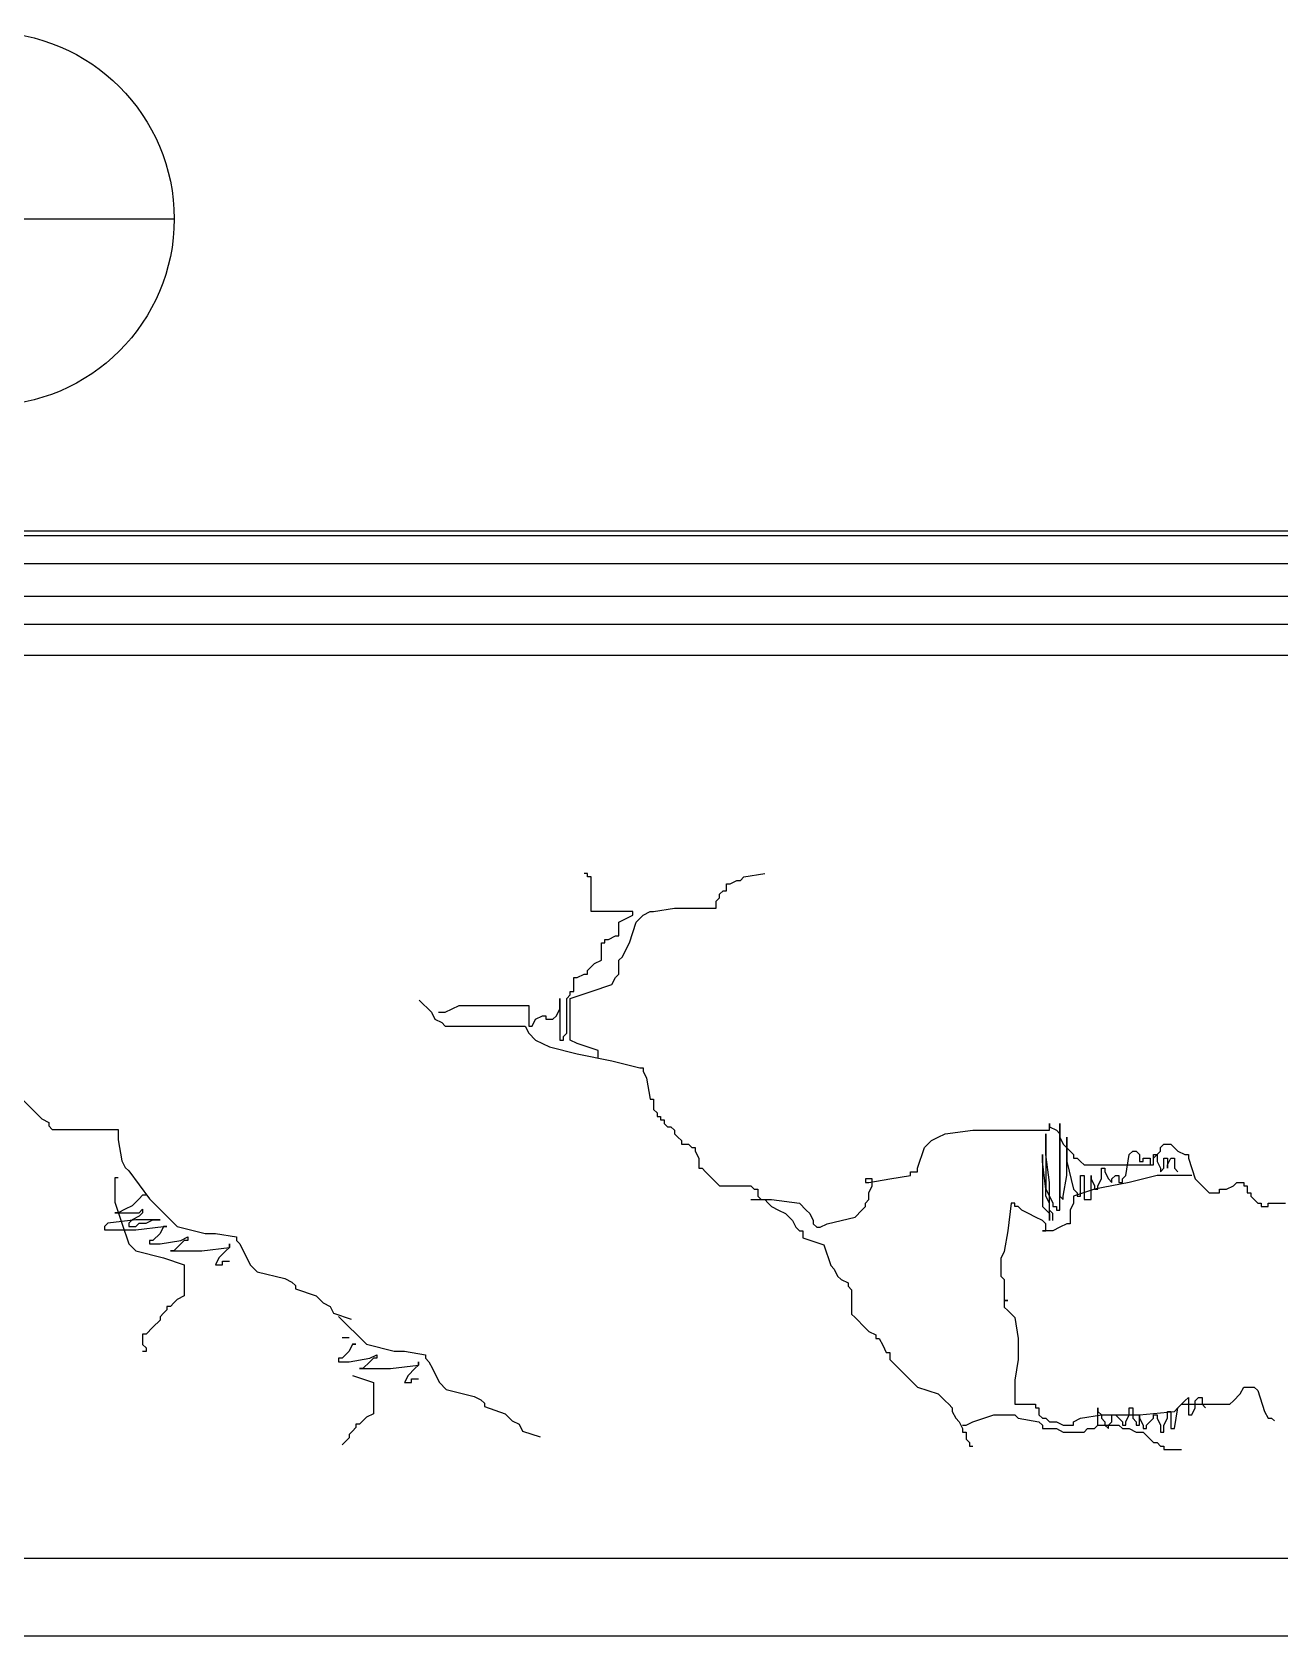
# Model space of a CAD drawing. Extents: x 849 to 8719, y 3360 to 6483.
# Drawn here: x 4937 to 5738, y 4904 to 5934 of the extents above; entities that cross this region are included whole.
import ezdxf

# ---------------------------------------------------------------- set-up
doc = ezdxf.new("R2010")
doc.units = 0
doc.header["$MEASUREMENT"] = 0
for name, color, linetype in [('4', 4, 'CONTINUOUS'), ('7', 7, 'CONTINUOUS'), ('BH', 3, 'CONTINUOUS'), ('TEXT', 3, 'CONTINUOUS')]:
    doc.layers.add(name, color=color, linetype=linetype)

msp = doc.modelspace()

# ---------------------------------------------------------------- linework, layer by layer
at = {"layer": '4'}
for p, q in [((4236, 5613.9), (6836, 5613.9)), ((4236, 5610.9), (6836, 5610.9)), ((4236, 5553.9), (6836, 5553.9)), ((4226, 5533.9), (6486, 5533.9)), ((4226, 4953.9), (6486, 4953.9)), ((3696, 4903.9), (6836, 4903.9))]:
    msp.add_line(p, q, dxfattribs=at)
at = {"layer": '7'}
for p, q in [((4236, 5592.9), (6836, 5592.9)), ((4254, 5571.9), (6836, 5571.9))]:
    msp.add_line(p, q, dxfattribs=at)
at = {"layer": 'BH', "color": 3}
for p, q in [((5293.6, 5393.7), (5291.4, 5393.7)), ((5293.6, 5391.5), (5293.6, 5393.7)), ((5295.8, 5391.5), (5293.6, 5391.5)), ((5295.8, 5369.2), (5295.8, 5391.5)), ((5385.1, 5387), (5389.5, 5389.3)), ((5389.5, 5389.3), (5391.8, 5389.3)), ((5391.8, 5389.3), (5394, 5391.5)), ((5394, 5391.5), (5407.4, 5393.7)), ((5376.1, 5375.9), (5378.4, 5378.1)), ((5378.4, 5380.4), (5380.6, 5382.6)), ((5378.4, 5378.1), (5378.4, 5380.4)), ((5380.6, 5382.6), (5382.8, 5382.6)), ((5382.8, 5387), (5385.1, 5387)), ((5382.8, 5382.6), (5382.8, 5387)), ((5322.6, 5369.2), (5295.8, 5369.2)), ((5322.6, 5367), (5322.6, 5369.2)), ((5329.3, 5367), (5333.7, 5369.2)), ((5333.7, 5369.2), (5336, 5369.2)), ((5336, 5369.2), (5349.4, 5371.4)), ((5349.4, 5371.4), (5376.1, 5371.4)), ((5376.1, 5371.4), (5376.1, 5375.9)), ((5313.7, 5362.5), (5322.6, 5367)), ((5313.7, 5353.6), (5313.7, 5362.5)), ((5320.4, 5349.1), (5324.8, 5362.5)), ((5324.8, 5362.5), (5329.3, 5367)), ((5302.5, 5349.1), (5304.7, 5349.1)), ((5302.5, 5338), (5302.5, 5349.1)), ((5304.7, 5351.4), (5307, 5351.4)), ((5304.7, 5349.1), (5304.7, 5351.4)), ((5307, 5351.4), (5311.4, 5353.6)), ((5311.4, 5353.6), (5313.7, 5353.6)), ((5318.1, 5344.7), (5320.4, 5349.1)), ((5298, 5335.8), (5302.5, 5338)), ((5313.7, 5338), (5315.9, 5340.2)), ((5313.7, 5329.1), (5313.7, 5338)), ((5315.9, 5340.2), (5318.1, 5344.7)), ((5284.7, 5326.9), (5286.9, 5326.9)), ((5284.7, 5317.9), (5284.7, 5326.9)), ((5286.9, 5326.9), (5291.4, 5329.1)), ((5291.4, 5329.1), (5293.6, 5329.1)), ((5293.6, 5331.3), (5298, 5335.8)), ((5293.6, 5329.1), (5293.6, 5331.3)), ((5309.2, 5322.4), (5311.4, 5326.9)), ((5311.4, 5326.9), (5313.7, 5329.1)), ((5282.4, 5317.9), (5284.7, 5317.9)), ((5282.4, 5315.7), (5282.4, 5317.9)), ((5282.4, 5313.5), (5295.8, 5317.9)), ((5295.8, 5317.9), (5309.2, 5322.4)), ((5185.3, 5312.4), (5193.2, 5304.6)), ((5202.1, 5304.6), (5206.6, 5306.8)), ((5206.6, 5306.8), (5211, 5309)), ((5211, 5309), (5255.7, 5309)), ((5255.7, 5309), (5255.7, 5295.6)), ((5273.5, 5302.3), (5275.7, 5306.8)), ((5275.7, 5313.5), (5275.7, 5286.7)), ((5275.7, 5306.8), (5275.7, 5313.5)), ((5280.2, 5313.5), (5282.4, 5315.7)), ((5280.2, 5291.2), (5280.2, 5313.5)), ((5282.4, 5286.7), (5282.4, 5313.5)), ((5193.2, 5304.6), (5195.4, 5300.1)), ((5195.4, 5300.1), (5199.9, 5297.9)), ((5197.7, 5304.6), (5202.1, 5304.6)), ((5199.9, 5297.9), (5202.1, 5295.6)), ((5202.1, 5295.6), (5253.4, 5295.6)), ((5253.4, 5295.6), (5255.7, 5291.2)), ((5255.7, 5295.6), (5257.9, 5295.6)), ((5257.9, 5295.6), (5260.1, 5300.1)), ((5260.1, 5300.1), (5264.6, 5302.3)), ((5264.6, 5302.3), (5266.8, 5302.3)), ((5266.8, 5302.3), (5266.8, 5300.1)), ((5266.8, 5300.1), (5271.3, 5300.1)), ((5271.3, 5300.1), (5273.5, 5302.3)), ((5255.7, 5291.2), (5260.1, 5286.7)), ((5260.1, 5286.7), (5264.6, 5284.5)), ((5275.7, 5286.7), (5278, 5286.7)), ((5278, 5289), (5280.2, 5291.2)), ((5278, 5286.7), (5278, 5289)), ((5286.9, 5284.5), (5282.4, 5286.7)), ((5264.6, 5284.5), (5269, 5282.3)), ((5269, 5282.3), (5286.9, 5277.8)), ((5300.3, 5280), (5286.9, 5284.5)), ((5286.9, 5277.8), (5309.2, 5273.4)), ((5300.3, 5275.6), (5300.3, 5280)), ((5309.2, 5273.4), (5327.1, 5268.9)), ((5327.1, 5268.9), (5329.3, 5268.9)), ((5329.3, 5268.9), (5329.3, 5266.7)), ((5329.3, 5266.7), (5331.5, 5262.2)), ((5331.5, 5262.2), (5333.7, 5248.8)), ((4929.5, 5249.4), (4942.9, 5236)), ((5333.7, 5248.8), (5336, 5248.8)), ((5336, 5248.8), (5336, 5242.1)), ((4942.9, 5236), (4947.4, 5233.8)), ((5336, 5242.1), (5338.2, 5239.9)), ((5338.2, 5239.9), (5338.2, 5237.7)), ((5338.2, 5237.7), (5340.4, 5237.7)), ((5340.4, 5237.7), (5340.4, 5235.5)), ((5340.4, 5235.5), (5342.7, 5235.5)), ((5342.7, 5235.5), (5342.7, 5233.2)), ((4947.4, 5233.8), (4947.4, 5231.5)), ((4947.4, 5231.5), (4949.6, 5229.3)), ((4949.6, 5229.3), (4992, 5229.3)), ((4992, 5229.3), (4992, 5222.6)), ((5342.7, 5233.2), (5344.9, 5231)), ((5344.9, 5231), (5347.1, 5231)), ((5347.1, 5231), (5349.4, 5228.8)), ((5349.4, 5228.8), (5349.4, 5226.5)), ((5349.4, 5226.5), (5351.6, 5224.3)), ((5351.6, 5224.3), (5353.8, 5222.1)), ((5514.5, 5222.1), (5518.9, 5224.3)), ((5518.9, 5224.3), (5523.4, 5226.5)), ((5523.4, 5226.5), (5541.2, 5228.8)), ((5541.2, 5228.8), (5590.3, 5228.8)), ((5588.1, 5226.5), (5588.1, 5190.9)), ((5588.1, 5213.2), (5588.1, 5226.5)), ((5590.3, 5233.2), (5590.3, 5231)), ((5590.3, 5228.8), (5590.3, 5233.2)), ((5590.3, 5231), (5594.8, 5228.8)), ((5594.8, 5228.8), (5597, 5226.5)), ((5597, 5233.2), (5597, 5186.4)), ((5597, 5177.5), (5597, 5233.2)), ((5597, 5226.5), (5597, 5224.3)), ((5597, 5224.3), (5599.2, 5219.9)), ((5601.5, 5224.3), (5601.5, 5208.7)), ((5601.5, 5199.8), (5601.5, 5224.3)), ((4992, 5222.6), (4994.2, 5209.2)), ((5353.8, 5222.1), (5353.8, 5219.9)), ((5353.8, 5219.9), (5358.3, 5219.9)), ((5358.3, 5219.9), (5360.5, 5217.6)), ((5360.5, 5217.6), (5362.7, 5217.6)), ((5362.7, 5217.6), (5362.7, 5215.4)), ((5362.7, 5215.4), (5365, 5210.9)), ((5505.5, 5204.3), (5510, 5217.6)), ((5510, 5217.6), (5514.5, 5222.1)), ((5599.2, 5219.9), (5603.7, 5215.4)), ((5603.7, 5215.4), (5605.9, 5213.2)), ((5641.6, 5213.2), (5643.9, 5215.4)), ((5643.9, 5215.4), (5646.1, 5215.4)), ((5646.1, 5215.4), (5648.3, 5213.2)), ((5657.2, 5210.9), (5661.7, 5215.4)), ((5661.7, 5217.6), (5663.9, 5219.9)), ((5661.7, 5215.4), (5661.7, 5217.6)), ((5663.9, 5219.9), (5668.4, 5219.9)), ((5668.4, 5219.9), (5672.9, 5215.4)), ((5672.9, 5215.4), (5677.3, 5213.2)), ((4994.2, 5209.2), (4996.5, 5204.8)), ((4996.5, 5204.8), (4998.7, 5202.6)), ((5365, 5210.9), (5365, 5204.3)), ((5365, 5204.3), (5367.2, 5204.3)), ((5367.2, 5204.3), (5369.4, 5202)), ((5505.5, 5202), (5505.5, 5204.3)), ((5585.8, 5208.7), (5585.8, 5213.2)), ((5585.8, 5213.2), (5585.8, 5179.7)), ((5588.1, 5190.9), (5585.8, 5208.7)), ((5590.3, 5195.3), (5588.1, 5213.2)), ((5601.5, 5208.7), (5605.9, 5190.9)), ((5605.9, 5213.2), (5605.9, 5210.9)), ((5605.9, 5210.9), (5608.2, 5210.9)), ((5608.2, 5210.9), (5610.4, 5208.7)), ((5610.4, 5208.7), (5612.6, 5206.5)), ((5612.6, 5206.5), (5657.2, 5206.5)), ((5623.8, 5204.3), (5626, 5204.3)), ((5623.8, 5197.6), (5623.8, 5204.3)), ((5626, 5204.3), (5626, 5202)), ((5639.4, 5199.8), (5641.6, 5213.2)), ((5648.3, 5213.2), (5648.3, 5208.7)), ((5648.3, 5208.7), (5650.5, 5208.7)), ((5650.5, 5210.9), (5655, 5210.9)), ((5650.5, 5208.7), (5650.5, 5210.9)), ((5655, 5210.9), (5655, 5206.5)), ((5655, 5206.5), (5657.2, 5206.5)), ((5657.2, 5213.2), (5659.5, 5213.2)), ((5657.2, 5206.5), (5657.2, 5213.2)), ((5657.2, 5206.5), (5657.2, 5210.9)), ((5659.5, 5213.2), (5659.5, 5208.7)), ((5659.5, 5208.7), (5661.7, 5204.3)), ((5661.7, 5202), (5663.9, 5204.3)), ((5661.7, 5204.3), (5661.7, 5202)), ((5663.9, 5210.9), (5666.2, 5210.9)), ((5663.9, 5204.3), (5663.9, 5210.9)), ((5666.2, 5206.5), (5668.4, 5210.9)), ((5666.2, 5210.9), (5666.2, 5204.3)), ((5666.2, 5204.3), (5666.2, 5206.5)), ((5668.4, 5210.9), (5670.6, 5210.9)), ((5670.6, 5210.9), (5670.6, 5204.3)), ((5670.6, 5204.3), (5672.9, 5202)), ((5677.3, 5213.2), (5679.6, 5213.2)), ((5679.6, 5213.2), (5679.6, 5210.9)), ((5679.6, 5210.9), (5684, 5197.6)), ((4992, 5198.1), (4989.8, 5198.1)), ((4989.8, 5198.1), (4989.8, 5182.5)), ((4998.7, 5202.6), (5012.1, 5184.7)), ((5369.4, 5202), (5373.9, 5197.6)), ((5373.9, 5197.6), (5378.4, 5193.1)), ((5378.4, 5193.1), (5398.4, 5193.1)), ((5398.4, 5193.1), (5400.7, 5190.9)), ((5472.1, 5197.6), (5472.1, 5195.3)), ((5476.5, 5197.6), (5472.1, 5197.6)), ((5472.1, 5195.3), (5474.3, 5195.3)), ((5474.3, 5195.3), (5487.7, 5197.6)), ((5474.3, 5188.6), (5476.5, 5193.1)), ((5476.5, 5193.1), (5476.5, 5197.6)), ((5487.7, 5197.6), (5501.1, 5199.8)), ((5501.1, 5202), (5505.5, 5202)), ((5501.1, 5199.8), (5501.1, 5202)), ((5590.3, 5170.8), (5590.3, 5195.3)), ((5599.2, 5186.4), (5601.5, 5199.8)), ((5610.4, 5199.8), (5612.6, 5199.8)), ((5610.4, 5186.4), (5610.4, 5199.8)), ((5612.6, 5199.8), (5612.6, 5184.2)), ((5617.1, 5199.8), (5617.1, 5197.6)), ((5617.1, 5184.2), (5617.1, 5199.8)), ((5617.1, 5197.6), (5619.3, 5193.1)), ((5641.6, 5195.3), (5619.3, 5190.9)), ((5619.3, 5193.1), (5619.3, 5190.9)), ((5621.5, 5193.1), (5623.8, 5197.6)), ((5621.5, 5190.9), (5621.5, 5193.1)), ((5626, 5202), (5628.2, 5197.6)), ((5628.2, 5197.6), (5630.5, 5195.3)), ((5630.5, 5197.6), (5632.7, 5199.8)), ((5630.5, 5195.3), (5630.5, 5197.6)), ((5632.7, 5199.8), (5634.9, 5199.8)), ((5634.9, 5199.8), (5634.9, 5195.3)), ((5634.9, 5195.3), (5637.2, 5195.3)), ((5637.2, 5197.6), (5639.4, 5199.8)), ((5637.2, 5195.3), (5637.2, 5197.6)), ((5659.5, 5199.8), (5641.6, 5195.3)), ((5681.8, 5199.8), (5659.5, 5199.8)), ((5684, 5197.6), (5690.7, 5190.9)), ((5704.1, 5190.9), (5708.6, 5193.1)), ((5708.6, 5193.1), (5710.8, 5195.3)), ((5710.8, 5195.3), (5715.2, 5195.3)), ((5715.2, 5195.3), (5715.2, 5193.1)), ((5715.2, 5193.1), (5717.5, 5193.1)), ((5717.5, 5193.1), (5717.5, 5188.6)), ((4989.8, 5182.5), (4994.2, 5169.1)), ((5005.4, 5184.7), (5000.9, 5180.3)), ((5007.6, 5187), (5005.4, 5184.7)), ((5009.9, 5187), (5007.6, 5187)), ((5012.1, 5184.7), (5029.9, 5166.9)), ((5398.4, 5184.2), (5411.8, 5184.2)), ((5400.7, 5190.9), (5402.9, 5190.9)), ((5402.9, 5190.9), (5402.9, 5186.4)), ((5402.9, 5186.4), (5405.1, 5184.2)), ((5405.1, 5184.2), (5407.4, 5184.2)), ((5407.4, 5184.2), (5409.6, 5182)), ((5411.8, 5184.2), (5429.7, 5182)), ((5472.1, 5182), (5474.3, 5184.2)), ((5474.3, 5184.2), (5474.3, 5188.6)), ((5588.1, 5190.9), (5590.3, 5186.4)), ((5588.1, 5186.4), (5588.1, 5190.9)), ((5590.3, 5182), (5588.1, 5186.4)), ((5590.3, 5186.4), (5592.5, 5182)), ((5597, 5186.4), (5599.2, 5184.2)), ((5599.2, 5184.2), (5599.2, 5186.4)), ((5605.9, 5190.9), (5608.2, 5188.6)), ((5619.3, 5190.9), (5605.9, 5186.4)), ((5605.9, 5186.4), (5605.9, 5182)), ((5608.2, 5188.6), (5608.2, 5186.4)), ((5608.2, 5186.4), (5610.4, 5186.4)), ((5612.6, 5184.2), (5617.1, 5184.2)), ((5619.3, 5190.9), (5621.5, 5190.9)), ((5690.7, 5190.9), (5692.9, 5188.6)), ((5692.9, 5188.6), (5699.6, 5188.6)), ((5699.6, 5188.6), (5699.6, 5190.9)), ((5699.6, 5190.9), (5704.1, 5190.9)), ((5717.5, 5188.6), (5719.7, 5188.6)), ((5719.7, 5188.6), (5719.7, 5186.4)), ((5719.7, 5186.4), (5724.2, 5182)), ((4989.8, 5175.8), (5005.4, 5175.8)), ((4992, 5175.8), (4989.8, 5175.8)), ((4996.5, 5178), (4992, 5175.8)), ((5000.9, 5180.3), (4996.5, 5178)), ((5005.4, 5173.6), (5000.9, 5171.3)), ((5005.4, 5175.8), (5007.6, 5178)), ((5007.6, 5175.8), (5005.4, 5173.6)), ((5007.6, 5178), (5007.6, 5175.8)), ((5409.6, 5182), (5411.8, 5179.7)), ((5411.8, 5179.7), (5416.3, 5177.5)), ((5416.3, 5177.5), (5420.8, 5175.3)), ((5420.8, 5175.3), (5425.2, 5170.8)), ((5429.7, 5182), (5434.1, 5177.5)), ((5434.1, 5177.5), (5436.4, 5175.3)), ((5436.4, 5175.3), (5438.6, 5170.8)), ((5447.5, 5168.6), (5465.4, 5173)), ((5465.4, 5173), (5469.8, 5177.5)), ((5469.8, 5177.5), (5472.1, 5179.7)), ((5472.1, 5179.7), (5472.1, 5182)), ((5565.8, 5182), (5563.5, 5164.1)), ((5568, 5182), (5565.8, 5182)), ((5568, 5179.7), (5568, 5182)), ((5570.2, 5179.7), (5568, 5179.7)), ((5572.5, 5177.5), (5570.2, 5179.7)), ((5576.9, 5175.3), (5572.5, 5177.5)), ((5581.4, 5173), (5576.9, 5175.3)), ((5585.8, 5170.8), (5581.4, 5173)), ((5585.8, 5179.7), (5590.3, 5175.3)), ((5590.3, 5177.5), (5590.3, 5182)), ((5592.5, 5175.3), (5590.3, 5177.5)), ((5590.3, 5175.3), (5590.3, 5170.8)), ((5592.5, 5182), (5592.5, 5179.7)), ((5592.5, 5179.7), (5594.8, 5179.7)), ((5592.5, 5170.8), (5592.5, 5175.3)), ((5594.8, 5179.7), (5594.8, 5177.5)), ((5594.8, 5177.5), (5597, 5177.5)), ((5605.9, 5182), (5603.7, 5177.5)), ((5603.7, 5177.5), (5603.7, 5168.6)), ((5724.2, 5182), (5726.4, 5182)), ((5726.4, 5182), (5726.4, 5179.7)), ((5726.4, 5179.7), (5730.9, 5179.7)), ((5730.9, 5179.7), (5730.9, 5182)), ((5730.9, 5182), (5742, 5182)), ((4985.3, 5169.1), (4983.1, 5166.9)), ((4983.1, 5166.9), (4983.1, 5164.7)), ((4983.1, 5164.7), (5003.2, 5164.7)), ((5003.2, 5171.3), (4985.3, 5169.1)), ((4994.2, 5169.1), (4998.7, 5155.7)), ((5000.9, 5171.3), (4998.7, 5169.1)), ((4998.7, 5169.1), (4998.7, 5166.9)), ((4998.7, 5166.9), (5003.2, 5166.9)), ((5018.8, 5171.3), (5003.2, 5171.3)), ((5003.2, 5166.9), (5005.4, 5169.1)), ((5003.2, 5164.7), (5021, 5166.9)), ((5005.4, 5169.1), (5009.9, 5169.1)), ((5009.9, 5169.1), (5014.3, 5171.3)), ((5014.3, 5171.3), (5018.8, 5171.3)), ((5018.8, 5162.4), (5014.3, 5158)), ((5021, 5166.9), (5018.8, 5162.4)), ((5023.2, 5166.9), (5021, 5166.9)), ((5021, 5166.9), (5023.2, 5166.9)), ((5029.9, 5166.9), (5047.8, 5162.4)), ((5047.8, 5162.4), (5054.5, 5162.4)), ((5054.5, 5162.4), (5067.9, 5160.2)), ((5425.2, 5170.8), (5427.4, 5166.4)), ((5427.4, 5166.4), (5429.7, 5164.1)), ((5429.7, 5164.1), (5431.9, 5164.1)), ((5431.9, 5164.1), (5431.9, 5159.7)), ((5438.6, 5170.8), (5438.6, 5168.6)), ((5438.6, 5168.6), (5440.8, 5166.4)), ((5440.8, 5166.4), (5443.1, 5166.4)), ((5443.1, 5166.4), (5447.5, 5168.6)), ((5563.5, 5164.1), (5561.3, 5150.8)), ((5588.1, 5168.6), (5585.8, 5170.8)), ((5585.8, 5164.1), (5588.1, 5164.1)), ((5592.5, 5164.1), (5585.8, 5164.1)), ((5588.1, 5164.1), (5588.1, 5168.6)), ((5597, 5166.4), (5592.5, 5164.1)), ((5601.5, 5168.6), (5597, 5166.4)), ((5603.7, 5168.6), (5601.5, 5168.6)), ((4998.7, 5155.7), (5003.2, 5151.3)), ((5012.1, 5158), (5012.1, 5155.7)), ((5014.3, 5158), (5012.1, 5158)), ((5012.1, 5155.7), (5018.8, 5155.7)), ((5018.8, 5155.7), (5032.2, 5158)), ((5032.2, 5155.7), (5027.7, 5151.3)), ((5032.2, 5158), (5036.6, 5160.2)), ((5034.4, 5158), (5032.2, 5155.7)), ((5036.6, 5158), (5034.4, 5158)), ((5036.6, 5160.2), (5036.6, 5158)), ((5045.6, 5151.3), (5063.4, 5153.5)), ((5063.4, 5153.5), (5061.2, 5151.3)), ((5063.4, 5155.7), (5063.4, 5153.5)), ((5063.4, 5153.5), (5063.4, 5155.7)), ((5067.9, 5160.2), (5067.9, 5158)), ((5067.9, 5158), (5070.1, 5155.7)), ((5070.1, 5155.7), (5072.3, 5151.3)), ((5431.9, 5159.7), (5445.3, 5155.2)), ((5445.3, 5155.2), (5449.8, 5141.8)), ((5003.2, 5151.3), (5021, 5146.8)), ((5021, 5146.8), (5034.4, 5142.4)), ((5025.5, 5151.3), (5045.6, 5151.3)), ((5027.7, 5151.3), (5025.5, 5151.3)), ((5034.4, 5142.4), (5034.4, 5122.3)), ((5056.7, 5146.8), (5054.5, 5142.4)), ((5054.5, 5142.4), (5058.9, 5142.4)), ((5061.2, 5151.3), (5056.7, 5146.8)), ((5058.9, 5144.6), (5063.4, 5144.6)), ((5058.9, 5142.4), (5058.9, 5144.6)), ((5072.3, 5151.3), (5074.6, 5146.8)), ((5074.6, 5146.8), (5076.8, 5142.4)), ((5076.8, 5142.4), (5081.3, 5137.9)), ((5449.8, 5141.8), (5452, 5139.6)), ((5561.3, 5150.8), (5559.1, 5146.3)), ((5559.1, 5146.3), (5559.1, 5135.1)), ((5081.3, 5137.9), (5099.1, 5133.5)), ((5099.1, 5133.5), (5103.6, 5131.2)), ((5103.6, 5131.2), (5105.8, 5129)), ((5452, 5139.6), (5454.2, 5135.1)), ((5454.2, 5135.1), (5456.4, 5132.9)), ((5456.4, 5132.9), (5460.9, 5130.7)), ((5559.1, 5135.1), (5561.3, 5132.9)), ((5561.3, 5132.9), (5561.3, 5119.5)), ((5034.4, 5122.3), (5029.9, 5120.1)), ((5105.8, 5129), (5105.8, 5126.8)), ((5105.8, 5126.8), (5119.2, 5122.3)), ((5119.2, 5122.3), (5123.6, 5117.8)), ((5460.9, 5130.7), (5460.9, 5128.5)), ((5460.9, 5128.5), (5463.1, 5126.2)), ((5463.1, 5126.2), (5463.1, 5110.6)), ((5021, 5111.2), (5018.8, 5108.9)), ((5023.2, 5113.4), (5021, 5111.2)), ((5023.2, 5115.6), (5023.2, 5113.4)), ((5025.5, 5115.6), (5023.2, 5115.6)), ((5027.7, 5117.8), (5025.5, 5115.6)), ((5029.9, 5120.1), (5027.7, 5117.8)), ((5123.6, 5117.8), (5128.1, 5115.6)), ((5128.1, 5115.6), (5130.3, 5111.2)), ((5130.3, 5111.2), (5141.7, 5107.4)), ((5463.1, 5110.6), (5465.4, 5108.4)), ((5561.3, 5119.5), (5561.3, 5115.1)), ((5563.5, 5119.5), (5561.3, 5119.5)), ((5561.3, 5119.5), (5563.5, 5119.5)), ((5561.3, 5115.1), (5563.5, 5112.9)), ((5563.5, 5112.9), (5568, 5108.4)), ((5014.3, 5102.2), (5009.9, 5097.8)), ((5018.8, 5106.7), (5014.3, 5102.2)), ((5018.8, 5108.9), (5018.8, 5106.7)), ((5133.6, 5109.1), (5151.4, 5091.3)), ((5465.4, 5108.4), (5472.1, 5101.7)), ((5472.1, 5101.7), (5474.3, 5099.5)), ((5568, 5108.4), (5570.2, 5095)), ((5007.6, 5097.8), (5007.6, 5091.1)), ((5009.9, 5097.8), (5007.6, 5097.8)), ((5007.6, 5091.1), (5009.9, 5088.9)), ((5135.8, 5095.7), (5140.3, 5095.7)), ((5142.5, 5091.3), (5140.3, 5086.8)), ((5144.7, 5091.3), (5142.5, 5091.3)), ((5142.5, 5091.3), (5144.7, 5091.3)), ((5151.4, 5091.3), (5169.3, 5086.8)), ((5474.3, 5099.5), (5478.8, 5097.3)), ((5478.8, 5097.3), (5478.8, 5095)), ((5478.8, 5095), (5481, 5095)), ((5481, 5095), (5483.2, 5090.6)), ((5483.2, 5090.6), (5485.5, 5086.1)), ((5570.2, 5095), (5570.2, 5081.6)), ((5009.9, 5086.6), (5007.6, 5086.6)), ((5009.9, 5088.9), (5009.9, 5086.6)), ((5133.6, 5082.4), (5133.6, 5080.1)), ((5135.8, 5082.4), (5133.6, 5082.4)), ((5133.6, 5080.1), (5140.3, 5080.1)), ((5140.3, 5086.8), (5135.8, 5082.4)), ((5140.3, 5080.1), (5153.6, 5082.4)), ((5153.6, 5080.1), (5149.2, 5075.7)), ((5153.6, 5082.4), (5158.1, 5084.6)), ((5155.9, 5082.4), (5153.6, 5080.1)), ((5158.1, 5082.4), (5155.9, 5082.4)), ((5158.1, 5084.6), (5158.1, 5082.4)), ((5169.3, 5086.8), (5175.9, 5086.8)), ((5175.9, 5086.8), (5189.3, 5084.6)), ((5184.9, 5080.1), (5184.9, 5077.9)), ((5184.9, 5077.9), (5184.9, 5080.1)), ((5189.3, 5084.6), (5189.3, 5082.4)), ((5189.3, 5082.4), (5191.6, 5080.1)), ((5191.6, 5080.1), (5193.8, 5075.7)), ((5485.5, 5086.1), (5487.7, 5086.1)), ((5487.7, 5086.1), (5487.7, 5081.6)), ((5487.7, 5081.6), (5492.1, 5077.2)), ((5570.2, 5081.6), (5568, 5068.3)), ((5142.5, 5071.2), (5155.9, 5066.8)), ((5146.9, 5075.7), (5167, 5075.7)), ((5149.2, 5075.7), (5146.9, 5075.7)), ((5167, 5075.7), (5184.9, 5077.9)), ((5178.2, 5071.2), (5175.9, 5066.8)), ((5182.6, 5075.7), (5178.2, 5071.2)), ((5180.4, 5069), (5184.9, 5069)), ((5180.4, 5066.8), (5180.4, 5069)), ((5184.9, 5077.9), (5182.6, 5075.7)), ((5193.8, 5075.7), (5196, 5071.2)), ((5196, 5071.2), (5198.3, 5066.8)), ((5492.1, 5077.2), (5496.6, 5072.7)), ((5496.6, 5072.7), (5498.8, 5070.5)), ((5498.8, 5070.5), (5501.1, 5068.3)), ((5155.9, 5066.8), (5155.9, 5046.7)), ((5175.9, 5066.8), (5180.4, 5066.8)), ((5198.3, 5066.8), (5202.7, 5062.3)), ((5202.7, 5062.3), (5220.6, 5057.8)), ((5501.1, 5068.3), (5505.5, 5063.8)), ((5505.5, 5063.8), (5518.9, 5059.4)), ((5518.9, 5059.4), (5523.4, 5054.9)), ((5568, 5068.3), (5568, 5052.7)), ((5708.6, 5054.9), (5713, 5059.4)), ((5713, 5059.4), (5715.2, 5063.8)), ((5715.2, 5063.8), (5721.9, 5063.8)), ((5721.9, 5063.8), (5724.2, 5061.6)), ((5724.2, 5061.6), (5728.6, 5048.2)), ((5220.6, 5057.8), (5225, 5055.6)), ((5225, 5055.6), (5227.3, 5053.4)), ((5227.3, 5053.4), (5227.3, 5051.2)), ((5227.3, 5051.2), (5240.6, 5046.7)), ((5523.4, 5054.9), (5525.6, 5052.7)), ((5525.6, 5052.7), (5527.8, 5050.4)), ((5527.8, 5050.4), (5527.8, 5048.2)), ((5568, 5052.7), (5581.4, 5052.7)), ((5581.4, 5052.7), (5581.4, 5050.4)), ((5581.4, 5050.4), (5583.6, 5050.4)), ((5583.6, 5050.4), (5583.6, 5046)), ((5621.5, 5050.4), (5621.5, 5048.2)), ((5621.5, 5039.3), (5621.5, 5050.4)), ((5641.6, 5050.4), (5643.9, 5050.4)), ((5641.6, 5046), (5641.6, 5050.4)), ((5643.9, 5050.4), (5643.9, 5043.8)), ((5670.6, 5037.1), (5672.9, 5050.4)), ((5670.6, 5048.2), (5672.9, 5050.4)), ((5672.9, 5050.4), (5677.3, 5054.9)), ((5672.9, 5050.4), (5675.1, 5052.7)), ((5675.1, 5052.7), (5706.3, 5052.7)), ((5677.3, 5054.9), (5679.6, 5057.1)), ((5679.6, 5057.1), (5679.6, 5046)), ((5681.8, 5046), (5684, 5050.4)), ((5684, 5054.9), (5686.2, 5057.1)), ((5684, 5050.4), (5684, 5054.9)), ((5686.2, 5057.1), (5688.5, 5057.1)), ((5688.5, 5057.1), (5688.5, 5052.7)), ((5688.5, 5052.7), (5690.7, 5050.4)), ((5706.3, 5052.7), (5708.6, 5054.9)), ((5144.7, 5040), (5144.7, 5037.8)), ((5146.9, 5040), (5144.7, 5040)), ((5149.2, 5042.2), (5146.9, 5040)), ((5151.4, 5044.5), (5149.2, 5042.2)), ((5155.9, 5046.7), (5151.4, 5044.5)), ((5240.6, 5046.7), (5245.1, 5042.2)), ((5245.1, 5042.2), (5249.6, 5040)), ((5249.6, 5040), (5251.8, 5035.5)), ((5527.8, 5048.2), (5530.1, 5043.8)), ((5530.1, 5043.8), (5532.3, 5041.5)), ((5532.3, 5041.5), (5534.5, 5037.1)), ((5534.5, 5039.3), (5536.8, 5039.3)), ((5536.8, 5039.3), (5541.2, 5041.5)), ((5541.2, 5041.5), (5554.6, 5046)), ((5554.6, 5046), (5568, 5046)), ((5568, 5046), (5570.2, 5043.8)), ((5570.2, 5043.8), (5583.6, 5041.5)), ((5583.6, 5046), (5585.8, 5043.8)), ((5583.6, 5041.5), (5585.8, 5039.3)), ((5585.8, 5043.8), (5588.1, 5043.8)), ((5585.8, 5039.3), (5585.8, 5037.1)), ((5588.1, 5043.8), (5590.3, 5041.5)), ((5590.3, 5041.5), (5594.8, 5041.5)), ((5594.8, 5041.5), (5599.2, 5039.3)), ((5599.2, 5039.3), (5605.9, 5039.3)), ((5605.9, 5041.5), (5610.4, 5043.8)), ((5605.9, 5039.3), (5605.9, 5041.5)), ((5610.4, 5043.8), (5623.8, 5046)), ((5619.3, 5037.1), (5621.5, 5039.3)), ((5621.5, 5048.2), (5623.8, 5046)), ((5621.5, 5039.3), (5634.9, 5039.3)), ((5623.8, 5046), (5623.8, 5043.8)), ((5623.8, 5046), (5648.3, 5046)), ((5623.8, 5043.8), (5626, 5041.5)), ((5626, 5041.5), (5626, 5039.3)), ((5626, 5039.3), (5628.2, 5037.1)), ((5628.2, 5039.3), (5630.5, 5041.5)), ((5628.2, 5037.1), (5628.2, 5039.3)), ((5630.5, 5046), (5632.7, 5046)), ((5630.5, 5041.5), (5630.5, 5046)), ((5632.7, 5046), (5634.9, 5043.8)), ((5634.9, 5043.8), (5637.2, 5041.5)), ((5634.9, 5039.3), (5637.2, 5037.1)), ((5637.2, 5041.5), (5637.2, 5039.3)), ((5637.2, 5039.3), (5639.4, 5039.3)), ((5639.4, 5041.5), (5641.6, 5046)), ((5639.4, 5039.3), (5639.4, 5041.5)), ((5643.9, 5043.8), (5646.1, 5041.5)), ((5646.1, 5041.5), (5646.1, 5039.3)), ((5646.1, 5039.3), (5648.3, 5039.3)), ((5648.3, 5046), (5670.6, 5048.2)), ((5648.3, 5046), (5648.3, 5043.8)), ((5648.3, 5039.3), (5648.3, 5046)), ((5648.3, 5043.8), (5650.5, 5039.3)), ((5650.5, 5039.3), (5650.5, 5037.1)), ((5652.8, 5039.3), (5657.2, 5043.8)), ((5652.8, 5037.1), (5652.8, 5039.3)), ((5657.2, 5046), (5659.5, 5046)), ((5657.2, 5043.8), (5657.2, 5046)), ((5659.5, 5046), (5659.5, 5043.8)), ((5659.5, 5043.8), (5661.7, 5039.3)), ((5661.7, 5039.3), (5661.7, 5034.8)), ((5663.9, 5039.3), (5666.2, 5043.8)), ((5663.9, 5034.8), (5663.9, 5039.3)), ((5666.2, 5048.2), (5668.4, 5048.2)), ((5666.2, 5043.8), (5666.2, 5048.2)), ((5668.4, 5048.2), (5668.4, 5037.1)), ((5679.6, 5046), (5681.8, 5046)), ((5728.6, 5048.2), (5730.9, 5043.8)), ((5730.9, 5043.8), (5733.1, 5043.8)), ((5733.1, 5043.8), (5734.9, 5042)), ((5140.3, 5031.1), (5135.8, 5026.6)), ((5142.5, 5035.5), (5140.3, 5033.3)), ((5140.3, 5033.3), (5140.3, 5031.1)), ((5144.7, 5037.8), (5142.5, 5035.5)), ((5251.8, 5035.5), (5263.1, 5031.8)), ((5534.5, 5037.1), (5534.5, 5034.8)), ((5534.5, 5034.8), (5536.8, 5034.8)), ((5536.8, 5034.8), (5536.8, 5030.4)), ((5536.8, 5030.4), (5539, 5028.1)), ((5539, 5028.1), (5539, 5025.9)), ((5585.8, 5037.1), (5594.8, 5037.1)), ((5594.8, 5037.1), (5599.2, 5034.8)), ((5599.2, 5034.8), (5612.6, 5034.8)), ((5612.6, 5034.8), (5614.9, 5037.1)), ((5614.9, 5037.1), (5619.3, 5037.1)), ((5637.2, 5037.1), (5641.6, 5037.1)), ((5641.6, 5037.1), (5646.1, 5034.8)), ((5646.1, 5034.8), (5650.5, 5034.8)), ((5650.5, 5037.1), (5652.8, 5037.1)), ((5650.5, 5034.8), (5652.8, 5032.6)), ((5652.8, 5032.6), (5655, 5030.4)), ((5655, 5030.4), (5657.2, 5028.1)), ((5657.2, 5028.1), (5659.5, 5028.1)), ((5659.5, 5028.1), (5661.7, 5025.9)), ((5661.7, 5034.8), (5663.9, 5034.8)), ((5668.4, 5037.1), (5670.6, 5037.1)), ((5539, 5025.9), (5541.2, 5025.9)), ((5661.7, 5025.9), (5663.9, 5025.9)), ((5663.9, 5025.9), (5663.9, 5023.7)), ((5663.9, 5023.7), (5675.1, 5023.7))]:
    msp.add_line(p, q, dxfattribs=at)
at = {"layer": 'TEXT'}
msp.add_lwpolyline([(4245.4, 5586.3), (4407.6, 5814.2), (5027.9, 5814.2)], dxfattribs=at)
msp.add_circle((4907.9, 5814.2), 120, dxfattribs=at)

doc.saveas('drawing.dxf')
